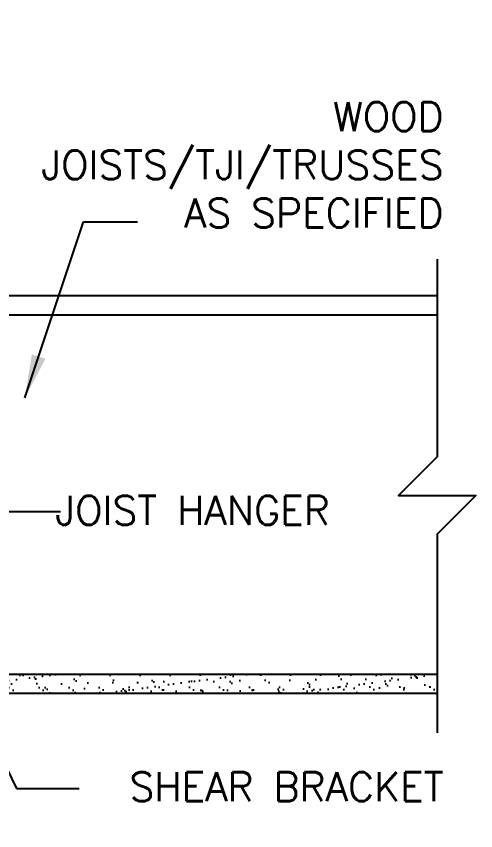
# Model space of a CAD drawing. Header units: inches. Extents: x 111.5 to 165, y -13.5 to 57.8.
# Drawn here: x 153.14 to 165.03, y 16.7 to 37.8 of the extents above; entities that cross this region are included whole.
import ezdxf
from ezdxf.enums import TextEntityAlignment as Align

# ---------------------------------------------------------------- set-up
doc = ezdxf.new("R2010")
doc.units = ezdxf.units.IN
doc.header["$LTSCALE"] = 0.5
doc.header["$MEASUREMENT"] = 0
for name, color, linetype in [('HATCH', 12, 'Continuous'), ('line25', 2, 'Continuous'), ('LINE9', 9, 'Continuous'), ('TEXT', 4, 'Continuous')]:
    doc.layers.add(name, color=color, linetype=linetype)
doc.styles.add('DIM', font='romans.shx', dxfattribs={"width": 0.7})
doc.styles.add('ROMANS', font='romans.shx', dxfattribs={"height": 1.125})
doc.dimstyles.new('ext_12', dxfattribs={"dimscale": 12, "dimtxt": 0.09375, "dimasz": 0.09375, "dimexe": 0.09375, "dimexo": 0.0625, "dimgap": 0.0625, "dimtad": 1, "dimdec": 1, "dimzin": 3, "dimdsep": 46, "dimlunit": 4, "dimtxsty": 'DIM', "dimcen": 0.09, "dimdle": 0.09375, "dimclrt": 4, "dimadec": 0, "dimazin": 0, "dimtfac": 1, "dimtdec": 1, "dimtmove": 2, "dimatfit": 3, "dimfxl": 1, "dimfrac": 2, "dimtolj": 1, "dimtzin": 0, "dimarcsym": 0})

msp = doc.modelspace()

# ---------------------------------------------------------------- hatches: boundary and pattern name
at = {"layer": 'HATCH'}
h = msp.add_hatch(dxfattribs=at)
h.set_pattern_fill('AR-SAND', color=256, scale=0.25, style=0)
h.set_pattern_definition([(37.5, (91.58237, 1.50498), (-0.0157483, 0.481706), [0, -0.38, 0, -0.425, 0, -0.40625]), (7.5, (91.5824, 1.505), (0.442444, 0.7055365), [0, -0.205, 0, -0.3425, 0, -0.13125]), (327.5, (91.27487, 1.50498), (0.7785355, 0.0014148), [0, -0.125, 0, -0.45, 0, -0.5875]), (317.5, (91.2749, 1.505), (0.7515317, 0.219419), [0, -0.0625, 0, -0.295, 0, -0.3375])])
h.paths.add_polyline_path([(164.034, 20.259), (164.034, 20.759), (150.588, 20.759), (148.963, 20.759), (148.883, 20.759), (148.883, 20.259)])

# ---------------------------------------------------------------- linework, layer by layer
at = {"layer": 'line25'}
for p, q in [((148.883, 30.072), (164.034, 30.072)), ((150.588, 20.759), (164.034, 20.759))]:
    msp.add_line(p, q, dxfattribs=at)
at = {"layer": 'LINE9'}
for p, q in [((148.883, 30.572), (164.034, 30.572)), ((148.883, 20.259), (164.034, 20.259))]:
    msp.add_line(p, q, dxfattribs=at)
for points in [[(164.034, 31.509), (164.034, 29.142)], [(164.034, 29.142), (164.034, 26.384), (163.034, 25.384), (165.034, 25.384), (164.034, 24.384), (164.034, 19.233)]]:
    msp.add_lwpolyline(points, dxfattribs=at)

# ---------------------------------------------------------------- texts
at = {"layer": 'TEXT', "style": 'ROMANS'}
msp.add_text(' JOIST HANGER', height=0.75, dxfattribs=at).set_placement((153.639, 24.999), align=Align.MIDDLE_LEFT)
at = {"layer": 'TEXT', "char_height": 0.75, "width": 11.43486, "attachment_point": 6, "style": 'ROMANS'}
for s, insert in [('WOOD JOISTS/TJI/TRUSSES AS SPECIFIED', (164.204, 33.956)), ('SHEAR BRACKET', (164.204, 17.837))]:
    msp.add_mtext(s, dxfattribs=dict(at, insert=insert))

# ---------------------------------------------------------------- leaders
at = {"layer": 'TEXT'}
for points, override in [([(150.401, 30.009), (153.346, 39.889), (158.48, 39.889)], {"dimtad": 0}), ([(153.364, 27.918), (154.884, 32.48), (156.282, 32.48)], {"dimtad": 0}), ([(151.573, 24.968), (154.283, 24.968)], {"dimgap": 0.0625, "dimtad": 0}), ([(150.62, 22.983), (153.143, 17.794), (154.771, 17.794)], {"dimgap": 0.0625, "dimtad": 0}), ([(146.991, 21.737), (152.075, 14.221), (154.043, 14.221)], {"dimgap": 0.0625, "dimtad": 0})]:
    msp.add_leader(points, dimstyle='ext_12', override=override, dxfattribs=at)

doc.saveas('drawing.dxf')
